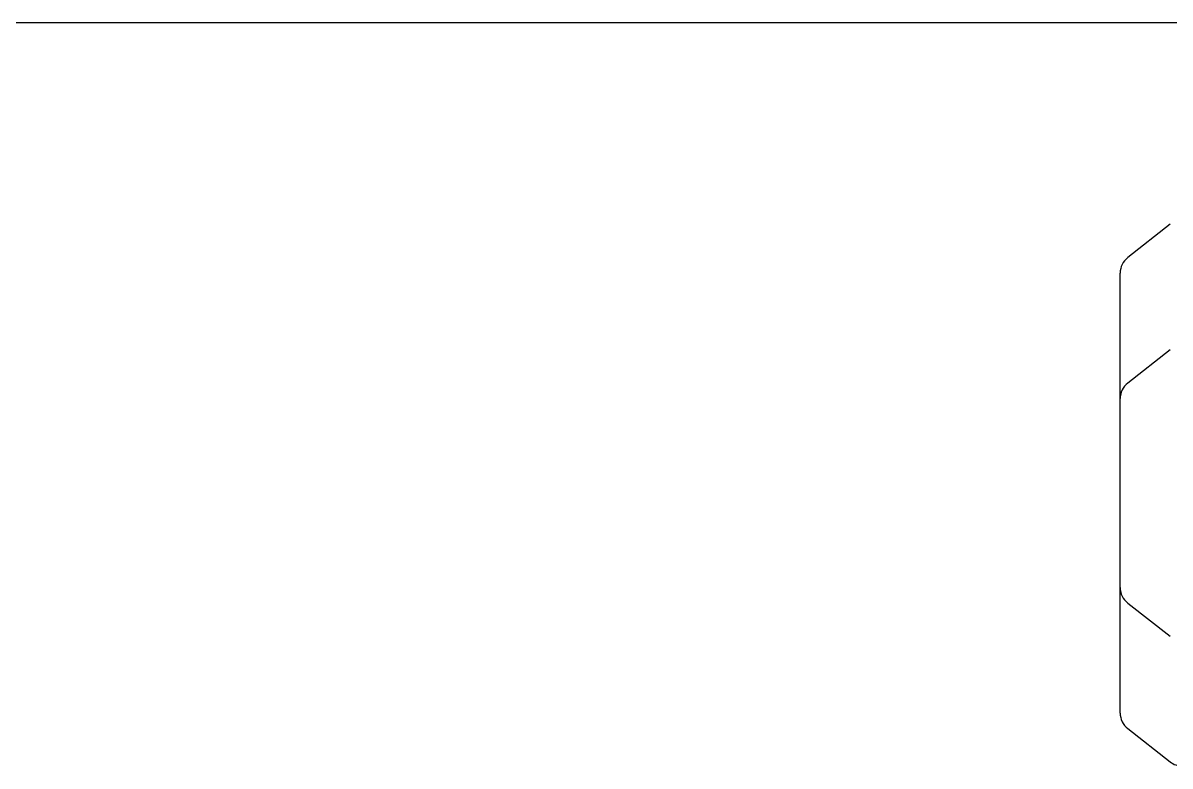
# Model space of a CAD drawing. Extents: x 220580 to 2027826, y -309201 to 71987.
# Drawn here: x 402285.3 to 402742.3, y -218535 to -218239 of the extents above; entities that cross this region are included whole.
import ezdxf

# ---------------------------------------------------------------- set-up
doc = ezdxf.new("R2010")
doc.units = 0
for name, color, linetype in [('!ZN3-铝板幕墙-3', 3, 'Continuous'), ('06A-01-03', 7, 'Continuous'), ('20剖面图$0$06A-01-03', 7, 'Continuous'), ('A-LIN-V', 9, 'Continuous'), ('FHSGH10105-主梁-06', 7, 'Continuous')]:
    doc.layers.add(name, color=color, linetype=linetype)

# ---------------------------------------------------------------- blocks, each defined once
blk = doc.blocks.new('5555rrrrrrrrrrr')
at = {"layer": '06A-01-03', "color": 7, "linetype": 'Continuous'}
for p, q in [((-1627830.92, 573952.27), (-1627847.78, 573939.02)), ((-1627850.79, 573807.57), (-1627850.79, 573932.84)), ((-1627847.78, 573801.39), (-1627830.92, 573788.14))]:
    blk.add_line(p, q, dxfattribs=at)
for centre, start, end in [((-1627842.93, 573932.84), 128.1572, 180), ((-1627842.93, 573807.57), 180, 231.8428), ((-1627826.07, 573794.32), 231.8428, 270)]:
    blk.add_arc(centre, 7.86, start, end, dxfattribs=at)
at = {"layer": 'FHSGH10105-主梁-06', "color": 7, "linetype": 'Continuous'}
blk.add_line((-1627260.71, 574082.49), (-1636289.29, 574082.49), dxfattribs=at)
blk = doc.blocks.new('20250828132035')
at = {"layer": '20剖面图$0$06A-01-03', "color": 7, "linetype": 'Continuous'}
for p, q in [((-1505.92, 5709.78), (-1522.78, 5696.53)), ((-1525.79, 5565.08), (-1525.79, 5690.35)), ((-1522.78, 5558.9), (-1505.92, 5545.65))]:
    blk.add_line(p, q, dxfattribs=at)
for centre, start, end in [((-1517.93, 5690.35), 128.1572, 180), ((-1517.93, 5565.08), 180, 231.8428)]:
    blk.add_arc(centre, 7.86, start, end, dxfattribs=at)
blk = doc.blocks.new('A$Cd368c47f')
at = {"ltscale": 30}
blk.add_blockref('20250828132035', (200, 0), dxfattribs=at)

msp = doc.modelspace()

# ---------------------------------------------------------------- block references
at = {"layer": 'A-LIN-V'}
msp.add_blockref('5555rrrrrrrrrrr', (2030573.19, -792321.46), dxfattribs=at)

# ---------------------------------------------------------------- next in the draw order: block references
at = {"layer": '!ZN3-铝板幕墙-3', "ltscale": 2000}
msp.add_blockref('A$Cd368c47f', (404048.19, -224028.97), dxfattribs=at)

doc.saveas('drawing.dxf')
